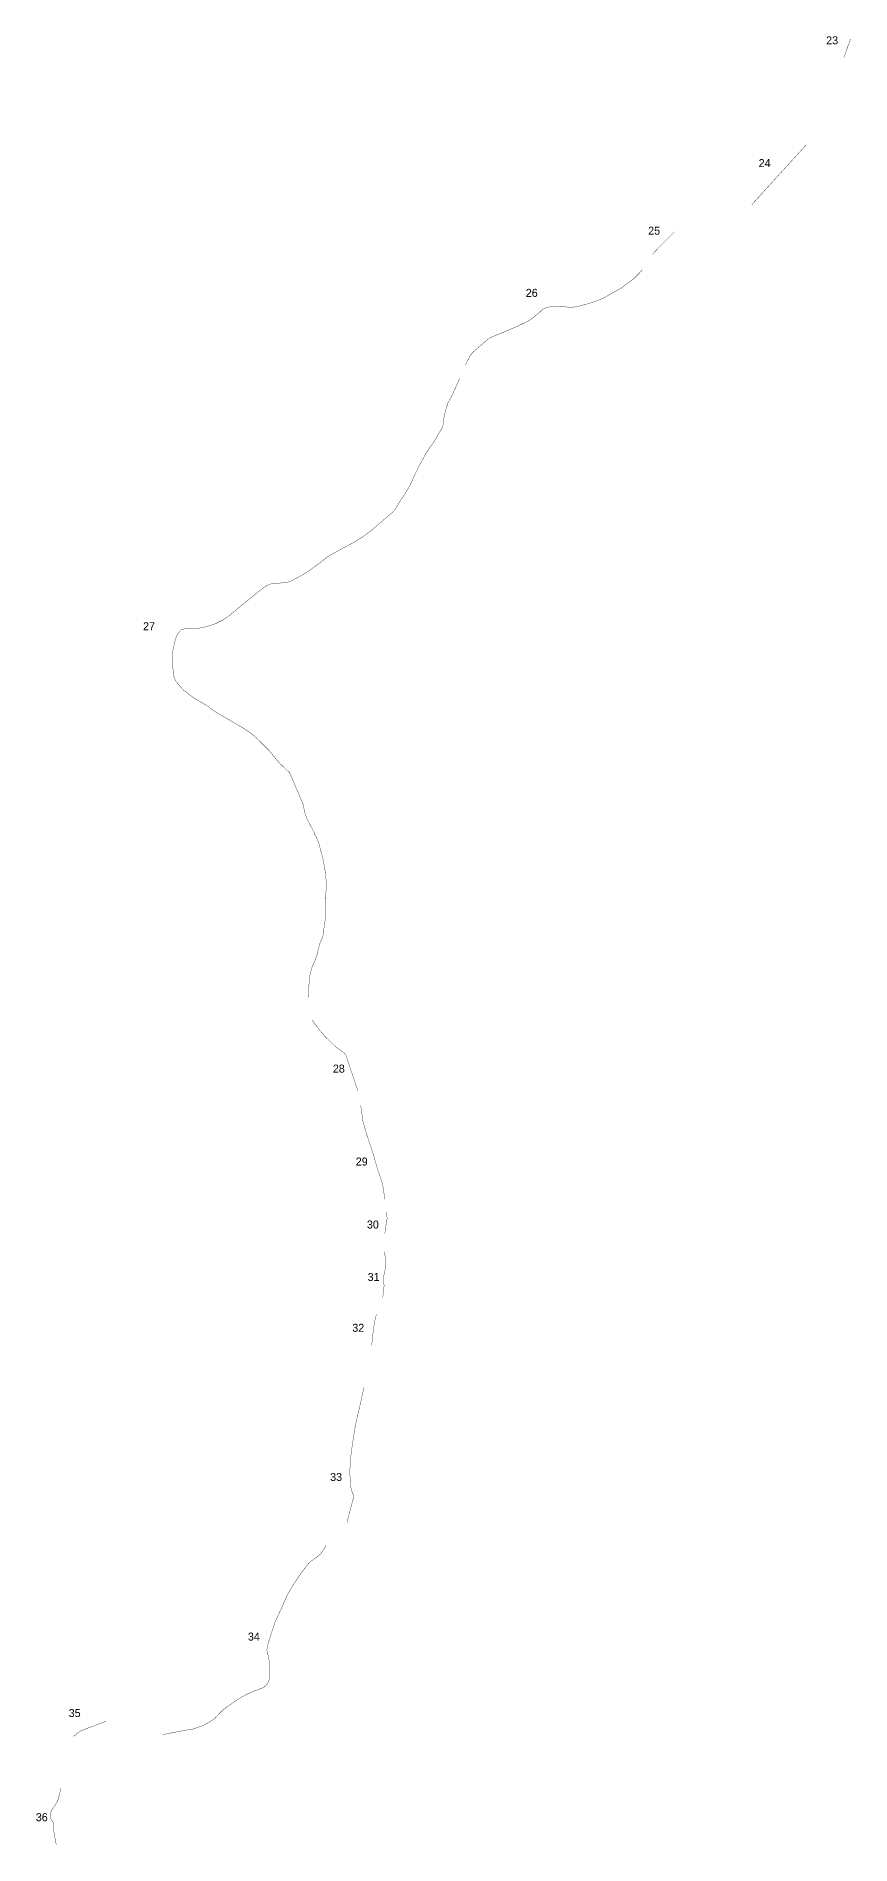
# Model space of a CAD drawing. Header units: metres. Extents: x 254121 to 340592, y 1776947 to 2227325.
# Drawn here: x 254308 to 261432, y 2195320 to 2211140 of the extents above; entities that cross this region are included whole.
import ezdxf

# ---------------------------------------------------------------- set-up
doc = ezdxf.new("R2010")
doc.units = ezdxf.units.M
doc.layers.add('NATURALLY PROTECTED', color=3, linetype='Continuous')

msp = doc.modelspace()

# ---------------------------------------------------------------- linework, layer by layer
at = {"layer": 'NATURALLY PROTECTED', "const_width": 3, "flags": 128}
for points in [[(261431, 2211116), (261408, 2211057), (261377, 2210965), (261371, 2210951)], [(260566, 2209666), (261043, 2210191)], [(259891, 2209429), (259818, 2209357), (259742, 2209280), (259696, 2209231)], [(259610, 2209099), (259579, 2209063), (259537, 2209021), (259478, 2208977), (259422, 2208935), (259345, 2208893), (259278, 2208854), (259220, 2208828), (259147, 2208804), (259064, 2208781), (259009, 2208770), (258965, 2208767), (258925, 2208777), (258890, 2208773), (258849, 2208773), (258809, 2208773), (258774, 2208769), (258752, 2208759), (258735, 2208749), (258710, 2208725), (258688, 2208707), (258660, 2208683), (258639, 2208666), (258602, 2208644), (258536, 2208612), (258465, 2208581), (258397, 2208552), (258325, 2208522), (258292, 2208509), (258265, 2208494), (258226, 2208462), (258126, 2208375), (258103, 2208344), (258061, 2208265)], [(258011, 2208143), (257940, 2207988), (257909, 2207932), (257889, 2207870), (257873, 2207797), (257864, 2207724), (257780, 2207581), (257762, 2207559), (257714, 2207486), (257662, 2207390), (257623, 2207312), (257577, 2207211), (257545, 2207157), (257490, 2207072), (257439, 2206988), (257367, 2206927), (257234, 2206813), (257151, 2206752), (257078, 2206708), (256987, 2206660), (256900, 2206612), (256863, 2206591), (256781, 2206528), (256704, 2206471), (256644, 2206432), (256597, 2206406), (256568, 2206390), (256521, 2206367), (256437, 2206356), (256371, 2206354), (256349, 2206344), (256327, 2206337), (256253, 2206282), (256175, 2206219), (256116, 2206171), (256044, 2206112), (255991, 2206068), (255943, 2206035), (255873, 2206000), (255815, 2205981), (255747, 2205964), (255630, 2205960), (255579, 2205951), (255561, 2205933), (255540, 2205903), (255526, 2205865), (255508, 2205789), (255499, 2205746), (255502, 2205660), (255504, 2205611), (255512, 2205567), (255514, 2205533), (255525, 2205508), (255538, 2205487), (255555, 2205468), (255586, 2205430), (255618, 2205404), (255670, 2205364), (255715, 2205334), (255788, 2205293), (255885, 2205224), (255963, 2205180), (256051, 2205128), (256102, 2205099), (256185, 2205044), (256241, 2204997), (256297, 2204939), (256349, 2204887), (256435, 2204783), (256526, 2204696), (256641, 2204426), (256657, 2204352), (256674, 2204300), (256731, 2204191), (256779, 2204086), (256809, 2203971), (256821, 2203922), (256836, 2203831), (256847, 2203730), (256840, 2203614), (256838, 2203430), (256815, 2203265), (256787, 2203199), (256761, 2203092), (256718, 2202989), (256698, 2202909), (256690, 2202778), (256688, 2202733)], [(256722, 2202536), (256742, 2202505), (256779, 2202456), (256833, 2202392), (256880, 2202346), (256925, 2202302), (256990, 2202256), (257014, 2202236), (257121, 2201915)], [(257145, 2201789), (257153, 2201754), (257162, 2201664), (257198, 2201535), (257254, 2201368), (257296, 2201222), (257335, 2201109), (257348, 2201034), (257356, 2200967)], [(257370, 2200855), (257378, 2200797), (257373, 2200783), (257368, 2200749), (257364, 2200709), (257357, 2200667)], [(257356, 2200509), (257357, 2200500), (257363, 2200414), (257361, 2200359), (257349, 2200302), (257345, 2200258), (257351, 2200213), (257339, 2200106)], [(257285, 2199960), (257282, 2199953), (257267, 2199894), (257249, 2199763), (257243, 2199689)], [(257175, 2199323), (257152, 2199217), (257129, 2199117), (257097, 2198975), (257071, 2198803), (257055, 2198682), (257051, 2198572), (257057, 2198471), (257065, 2198420), (257087, 2198372), (257026, 2198140)], [(256843, 2197943), (256838, 2197930), (256797, 2197865), (256766, 2197839), (256732, 2197817), (256700, 2197792), (256671, 2197757), (256626, 2197699), (256579, 2197629), (256543, 2197573), (256497, 2197492), (256449, 2197380), (256398, 2197271), (256366, 2197174), (256333, 2197069), (256329, 2197058), (256326, 2197023), (256330, 2196999), (256336, 2196981), (256342, 2196948), (256348, 2196921), (256350, 2196828), (256347, 2196772), (256342, 2196751), (256327, 2196726), (256307, 2196703), (256284, 2196693), (256261, 2196682), (256215, 2196666), (256162, 2196643), (256095, 2196607), (256033, 2196566), (255970, 2196522), (255934, 2196493), (255913, 2196472), (255870, 2196426), (255820, 2196392), (255767, 2196364), (255677, 2196332), (255608, 2196322), (255414, 2196284)], [(254920, 2196402), (254816, 2196362), (254748, 2196337), (254693, 2196314), (254662, 2196291), (254635, 2196268)], [(254528, 2195817), (254525, 2195814), (254502, 2195719), (254479, 2195675), (254442, 2195621), (254432, 2195588), (254430, 2195568), (254434, 2195548), (254446, 2195532), (254459, 2195518), (254460, 2195502), (254461, 2195483), (254462, 2195449), (254467, 2195406), (254477, 2195359), (254484, 2195322)]]:
    msp.add_lwpolyline(points, dxfattribs=at)

# ---------------------------------------------------------------- texts
at = {"char_height": 70, "attachment_point": 1}
for s, insert in [('23', (261217, 2211139)), ('24', (260626, 2210065)), ('25', (259660, 2209474)), ('26', (258590, 2208930)), ('27', (255243, 2206014)), ('28', (256903, 2202145)), ('29', (257103, 2201332)), ('30', (257201, 2200781)), ('31', (257207, 2200322)), ('32', (257073, 2199878)), ('33', (256879, 2198573)), ('34', (256160, 2197177)), ('35', (254593, 2196508)), ('36', (254305, 2195597))]:
    msp.add_mtext_dynamic_manual_height_columns(s, width=95.17, gutter_width=1, heights=[0], dxfattribs=dict(at, insert=insert))

doc.saveas('drawing.dxf')
